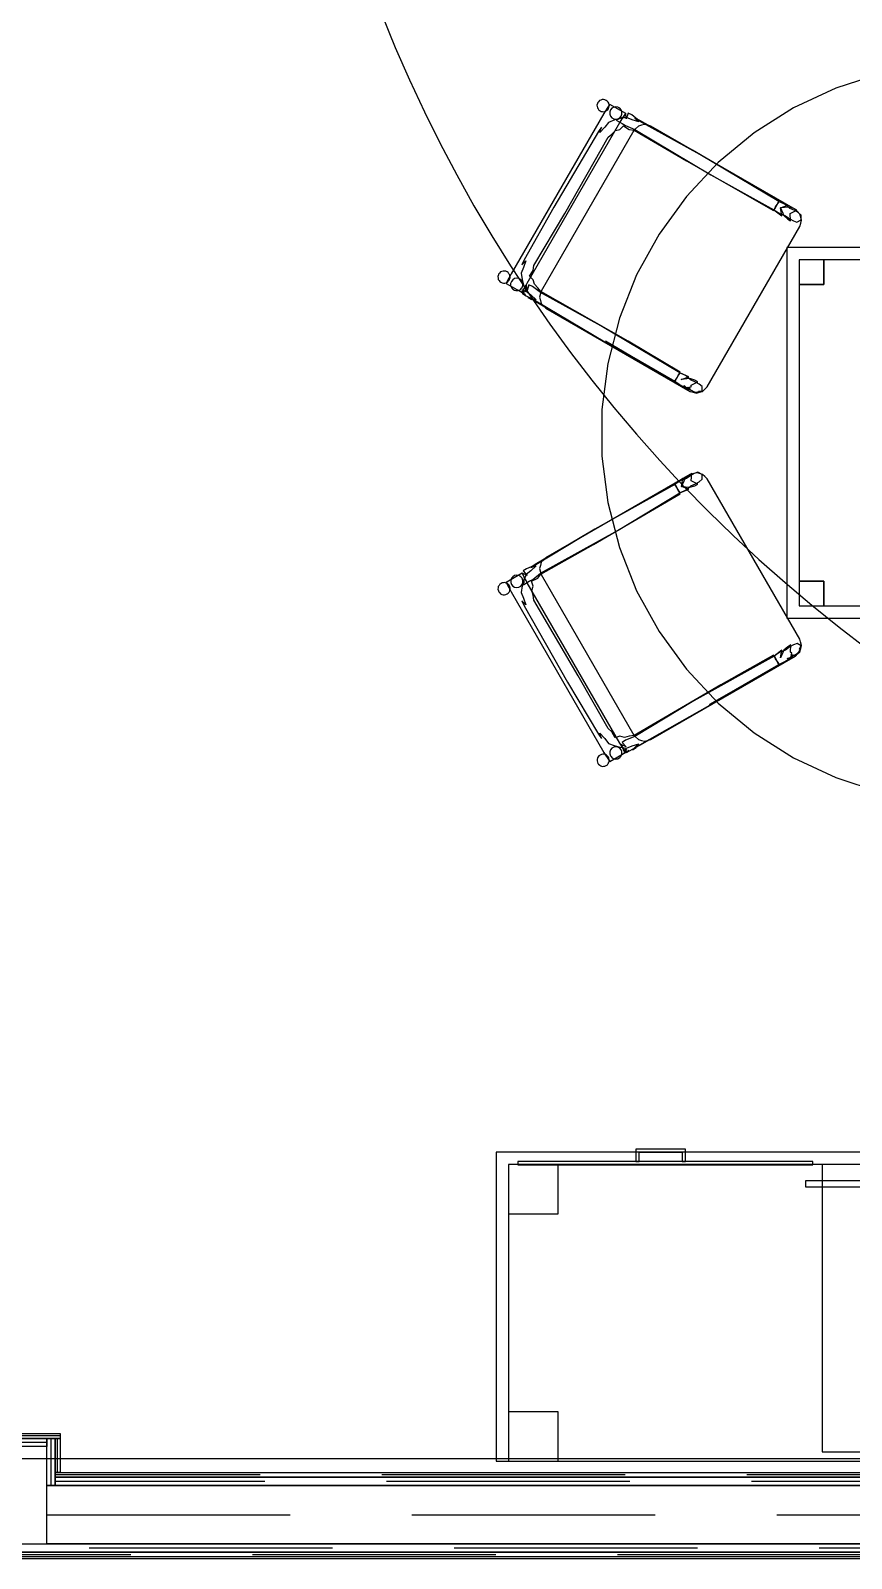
# Model space of a CAD drawing. Header units: millimetres. Extents: x -28.2 to 24.3, y -24.8 to 12.4.
# Drawn here: x -2.22 to -0.533, y -0.034 to 3.108 of the extents above; entities that cross this region are included whole.
import ezdxf

# ---------------------------------------------------------------- set-up
doc = ezdxf.new("R2010")
doc.units = ezdxf.units.MM
doc.linetypes.add('Dashed', pattern=[0.75, 0.5, -0.25])
for name, color, linetype in [('EJE_MUROS', 8, 'Continuous'), ('FURNISHINGELEMENT', 8, 'Continuous'), ('LOSAS', 3, 'Continuous'), ('MUROS', 7, 'Continuous'), ('PUERTAS', 6, 'Continuous')]:
    doc.layers.add(name, color=color, linetype=linetype)

msp = doc.modelspace()

# ---------------------------------------------------------------- linework, layer by layer
at = {"layer": 'EJE_MUROS', "linetype": 'Dashed'}
for p, q in [((-2.1592, 0.2179), (-2.4132, 0.2179)), ((-2.1862, 0.2044), (-2.4032, 0.2044)), ((-2.1777, 0.1159), (-2.1777, 0.2129)), ((-2.1642, 0.1429), (-2.1642, 0.2129)), ((0.5018, 0.1379), (-2.1692, 0.1379)), ((0.5118, 0.1244), (-2.1692, 0.1244)), ((-2.1862, 0.0559), (0.5288, 0.0559)), ((-3.5992, -0.0126), (1.8008, -0.0126)), ((-2.514, -0.0261), (1.8108, -0.0261))]:
    msp.add_line(p, q, dxfattribs=at)
at = {"layer": 'FURNISHINGELEMENT'}
for p, q in [((-0.4743, 3.019, 1.102), (-0.5653, 2.9894, 1.102)), ((-0.5653, 2.9894, 1.102), (-0.652, 2.9486, 1.102)), ((-1.0549, 2.9577, 1.1413), (-1.0559, 2.9544, 1.1413)), ((-1.0559, 2.9544, 1.1413), (-1.0555, 2.9516, 1.1415)), ((-1.0543, 2.9598, 1.1412), (-1.0549, 2.9577, 1.1413)), ((-1.0528, 2.9613, 1.1413), (-1.0543, 2.9598, 1.1412)), ((-1.0504, 2.9639, 1.1413), (-1.0528, 2.9613, 1.1413)), ((-1.0478, 2.9649, 1.1415), (-1.0504, 2.9639, 1.1413)), ((-1.0452, 2.966, 1.1416), (-1.0478, 2.9649, 1.1415)), ((-1.0424, 2.9658, 1.1419), (-1.0452, 2.966, 1.1416)), ((-1.0396, 2.9656, 1.1421), (-1.0424, 2.9658, 1.1419)), ((-1.0371, 2.9642, 1.1423), (-1.0396, 2.9656, 1.1421)), ((-1.0347, 2.9628, 1.1426), (-1.0371, 2.9642, 1.1423)), ((-1.0331, 2.9604, 1.1428), (-1.0347, 2.9628, 1.1426)), ((-1.0315, 2.9581, 1.143), (-1.0331, 2.9604, 1.1428)), ((-1.0297, 2.956, 1.1305), (-1.0323, 2.9522, 1.1351)), ((-1.0311, 2.9553, 1.1432), (-1.0315, 2.9581, 1.143)), ((-1.0307, 2.9525, 1.1433), (-1.0311, 2.9553, 1.1432)), ((-0.9968, 2.937, 1.1338), (-1.0297, 2.956, 1.1305)), ((-1.0416, 2.9375, 1.1431), (-1.2321, 2.6075, 1.1431)), ((-1.0555, 2.9516, 1.1415), (-1.0551, 2.9488, 1.1416)), ((-1.0551, 2.9488, 1.1416), (-1.0535, 2.9465, 1.1419)), ((-1.0535, 2.9465, 1.1419), (-1.0519, 2.9441, 1.1421)), ((-1.0519, 2.9441, 1.1421), (-1.0495, 2.9427, 1.1423)), ((-1.0495, 2.9427, 1.1423), (-1.0471, 2.9413, 1.1426)), ((-1.0471, 2.9413, 1.1426), (-1.0442, 2.9411, 1.1428)), ((-1.0442, 2.9411, 1.1428), (-1.0414, 2.9409, 1.143)), ((-1.0383, 2.9429, 1.1415), (-1.0416, 2.9375, 1.1431)), ((-1.0414, 2.9409, 1.143), (-1.0388, 2.9419, 1.1432)), ((-1.0388, 2.9419, 1.1432), (-1.0362, 2.943, 1.1433)), ((-1.035, 2.9483, 1.1398), (-1.0383, 2.9429, 1.1415)), ((-1.0362, 2.943, 1.1433), (-1.0338, 2.9455, 1.1434)), ((-1.0323, 2.9522, 1.1351), (-1.035, 2.9483, 1.1398)), ((-1.0338, 2.9455, 1.1434), (-1.0323, 2.9471, 1.1434)), ((-1.0192, 2.9241, 0.3626), (-1.0324, 2.919, 0.3613)), ((-1.0323, 2.9471, 1.1434), (-1.0317, 2.9492, 1.1434)), ((-1.0317, 2.9492, 1.1434), (-1.0307, 2.9525, 1.1433)), ((-1.0282, 2.9447, 0.7966), (-1.0297, 2.9405, 0.7967)), ((-1.0297, 2.9405, 0.7967), (-1.0297, 2.9361, 0.7968)), ((-1.0297, 2.9361, 0.7968), (-1.0282, 2.932, 0.7969)), ((-1.0253, 2.9481, 0.7967), (-1.0282, 2.9447, 0.7966)), ((-1.0282, 2.932, 0.7969), (-1.0253, 2.9286, 0.7971)), ((-1.0215, 2.9503, 0.7968), (-1.0253, 2.9481, 0.7967)), ((-1.0253, 2.9286, 0.7971), (-1.0215, 2.9264, 0.7973)), ((-1.0172, 2.951, 0.7969), (-1.0215, 2.9503, 0.7968)), ((-1.0215, 2.9264, 0.7973), (-1.0172, 2.9256, 0.7975)), ((-1.0079, 2.927, 0.3626), (-1.0192, 2.9241, 0.3626)), ((-1.0128, 2.9503, 0.7971), (-1.0172, 2.951, 0.7969)), ((-1.0172, 2.9256, 0.7975), (-1.0128, 2.9264, 0.7976)), ((-1.0019, 2.9295, 0.7785), (-1.0163, 2.9232, 0.7696)), ((-1.0163, 2.9232, 0.7696), (-1.0101, 2.9197, 0.763)), ((-1.009, 2.9481, 0.7973), (-1.0128, 2.9503, 0.7971)), ((-1.0128, 2.9264, 0.7976), (-1.009, 2.9286, 0.7977)), ((-1.0062, 2.9447, 0.7975), (-1.009, 2.9481, 0.7973)), ((-1.009, 2.9286, 0.7977), (-1.0062, 2.932, 0.7978)), ((-1.0088, 2.9185, 1.1465), (-1.0062, 2.9227, 1.1452)), ((-0.9952, 2.9289, 0.3613), (-1.0079, 2.927, 0.3626)), ((-1.0046, 2.9406, 0.7976), (-1.0062, 2.9447, 0.7975)), ((-1.0062, 2.932, 0.7978), (-1.0046, 2.9361, 0.7977)), ((-1.0062, 2.9227, 1.1452), (-1.0022, 2.9294, 1.1431)), ((-1.0046, 2.9361, 0.7977), (-1.0046, 2.9406, 0.7976)), ((-1.0022, 2.9294, 1.1431), (-0.9995, 2.9332, 1.1384)), ((-0.9968, 2.9373, 0.7705), (-1.0019, 2.9295, 0.7785)), ((-0.9995, 2.9332, 1.1384), (-0.9968, 2.937, 1.1338)), ((-0.9958, 2.926, 0.7714), (-0.9968, 2.9373, 0.7705)), ((-0.992, 2.9378, 0.7598), (-0.9958, 2.926, 0.7714)), ((-0.9838, 2.924, 0.3637), (-0.9952, 2.9289, 0.3613)), ((-0.9845, 2.9341, 0.7519), (-0.992, 2.9378, 0.7598)), ((-0.9682, 2.9215, 0.7543), (-0.9845, 2.9341, 0.7519)), ((-0.9697, 2.9198, 0.3626), (-0.9838, 2.924, 0.3637)), ((-0.9679, 2.9228, 0.3582), (-0.9779, 2.9275, 0.3527)), ((-0.9779, 2.9275, 0.3527), (-0.9697, 2.9198, 0.3626)), ((-0.8595, 2.8617, 0.3527), (-0.9679, 2.9228, 0.3582)), ((-0.652, 2.9486, 1.102), (-0.7328, 2.8973, 1.102)), ((-1.1993, 2.5886, 1.1465), (-1.0088, 2.9185, 1.1465)), ((-0.98, 2.9019, 0.7972), (-1.1705, 2.5719, 0.7972)), ((-1.0529, 2.9, 0.3582), (-1.1442, 2.7445, 0.3527)), ((-1.0466, 2.9091, 0.3527), (-1.0529, 2.9, 0.3582)), ((-1.0499, 2.8983, 0.3626), (-1.0466, 2.9091, 0.3527)), ((-1.0398, 2.909, 0.3637), (-1.0499, 2.8983, 0.3626)), ((-1.0324, 2.919, 0.3613), (-1.0398, 2.909, 0.3637)), ((-1.0331, 2.8886, 0.3582), (-1.0251, 2.8949, 0.3527)), ((-1.0251, 2.8949, 0.3527), (-1.0181, 2.9019, 0.3527)), ((-1.0181, 2.9019, 0.3527), (-1.0086, 2.9044, 0.3527)), ((-1.0101, 2.9197, 0.763), (-1.0043, 2.9163, 0.7566)), ((-1.0086, 2.9044, 0.3527), (-1.0014, 2.9121, 0.3629)), ((-1.0043, 2.9163, 0.7566), (-0.9972, 2.9122, 0.7519)), ((-1.0014, 2.9121, 0.3629), (-0.9895, 2.9044, 0.3527)), ((-0.9972, 2.9122, 0.7519), (-0.9781, 2.9043, 0.7543)), ((-0.9895, 2.9044, 0.3527), (-0.9794, 2.903, 0.3582)), ((-0.9764, 2.9055, 0.7972), (-0.98, 2.9019, 0.7972)), ((-0.9794, 2.903, 0.3582), (-0.8722, 2.8397, 0.3527)), ((-0.9781, 2.9043, 0.7543), (-0.8217, 2.8108, 0.7457)), ((-0.9707, 2.9112, 0.7972), (-0.9764, 2.9055, 0.7972)), ((-0.9643, 2.9129, 0.7972), (-0.9707, 2.9112, 0.7972)), ((-0.8442, 2.8532, 0.7464), (-0.9682, 2.9215, 0.7543)), ((-0.958, 2.9146, 0.7972), (-0.9643, 2.9129, 0.7972)), ((-0.9516, 2.9129, 0.7972), (-0.958, 2.9146, 0.7972)), ((-0.9453, 2.9112, 0.7972), (-0.9516, 2.9129, 0.7972)), ((-0.6483, 2.7397, 0.7972), (-0.9453, 2.9112, 0.7972)), ((-0.7328, 2.8973, 1.102), (-0.8066, 2.8363, 1.102)), ((-1.1222, 2.7318, 0.3527), (-1.0331, 2.8886, 0.3582)), ((-0.6816, 2.7575, 0.3582), (-0.8595, 2.8617, 0.3527)), ((-0.8722, 2.8397, 0.3527), (-0.6931, 2.7377, 0.3582)), ((-0.8066, 2.8363, 1.102), (-0.8721, 2.7665, 1.102)), ((-0.6822, 2.7564, 0.7543), (-0.8442, 2.8532, 0.7464)), ((-0.8217, 2.8108, 0.7457), (-0.6922, 2.7392, 0.7543)), ((-0.8721, 2.7665, 1.102), (-0.9284, 2.689, 1.102)), ((-1.1442, 2.7445, 0.3527), (-1.2053, 2.6361, 0.3582)), ((-0.6931, 2.7377, 0.3582), (-0.6913, 2.7407, 0.3626)), ((-0.69, 2.7431, 0.3641), (-0.6922, 2.7392, 0.3606)), ((-0.6922, 2.7392, 0.3606), (-0.676, 2.7268, 0.3583)), ((-0.6922, 2.7392, 0.7543), (-0.6802, 2.7312, 0.751)), ((-0.6913, 2.7407, 0.3626), (-0.6888, 2.7452, 0.3651)), ((-0.6872, 2.7478, 0.3654), (-0.69, 2.7431, 0.3641)), ((-0.6888, 2.7452, 0.3651), (-0.6859, 2.75, 0.3651)), ((-0.6844, 2.7526, 0.3641), (-0.6872, 2.7478, 0.3654)), ((-0.6859, 2.75, 0.3651), (-0.6834, 2.7545, 0.3626)), ((-0.6822, 2.7564, 0.3606), (-0.6844, 2.7526, 0.3641)), ((-0.6834, 2.7545, 0.3626), (-0.6816, 2.7575, 0.3582)), ((-0.6634, 2.7487, 0.3583), (-0.6822, 2.7564, 0.3606)), ((-0.6693, 2.7501, 0.751), (-0.6822, 2.7564, 0.7543)), ((-0.679, 2.7431, 0.3679), (-0.6634, 2.7487, 0.3583)), ((-0.6616, 2.7449, 0.3672), (-0.679, 2.7431, 0.3679)), ((-0.676, 2.7268, 0.3583), (-0.679, 2.7431, 0.3679)), ((-0.679, 2.7431, 0.3679), (-0.6718, 2.7271, 0.3672)), ((-0.6598, 2.742, 0.7495), (-0.6693, 2.7501, 0.751)), ((-0.6515, 2.7416, 0.3695), (-0.6616, 2.7449, 0.3672)), ((-0.6496, 2.7375, 0.7407), (-0.6598, 2.742, 0.7495)), ((-0.6586, 2.7313, 0.3844), (-0.6452, 2.7382, 0.375)), ((-0.6452, 2.7382, 0.375), (-0.6515, 2.7416, 0.3695)), ((-0.6425, 2.7334, 0.7323), (-0.6496, 2.7375, 0.7407)), ((-0.6448, 2.7362, 0.7972), (-0.6483, 2.7397, 0.7972)), ((-0.639, 2.7304, 0.7972), (-0.6448, 2.7362, 0.7972)), ((-0.6362, 2.7284, 0.7223), (-0.6425, 2.7334, 0.7323)), ((-1.1855, 2.6246, 0.3582), (-1.1222, 2.7318, 0.3527)), ((-0.8295, 2.3751, 0.7972), (-0.639, 2.705, 0.7972)), ((-0.6802, 2.7312, 0.751), (-0.6684, 2.727, 0.7495)), ((-0.6718, 2.7271, 0.3672), (-0.6639, 2.7201, 0.3695)), ((-0.6684, 2.727, 0.7495), (-0.6595, 2.7204, 0.7407)), ((-0.6639, 2.7201, 0.3695), (-0.6579, 2.7163, 0.375)), ((-0.6595, 2.7204, 0.7407), (-0.6524, 2.7163, 0.7323)), ((-0.6579, 2.7163, 0.375), (-0.6586, 2.7313, 0.3844)), ((-0.6524, 2.7163, 0.7323), (-0.6449, 2.7134, 0.7223)), ((-0.6449, 2.7134, 0.7223), (-0.6364, 2.7185, 0.7199)), ((-0.6373, 2.7241, 0.7972), (-0.639, 2.7304, 0.7972)), ((-0.639, 2.705, 0.7972), (-0.6373, 2.7114, 0.7972)), ((-0.6356, 2.7177, 0.7972), (-0.6373, 2.7241, 0.7972)), ((-0.6373, 2.7114, 0.7972), (-0.6356, 2.7177, 0.7972)), ((-0.6364, 2.7185, 0.7199), (-0.6362, 2.7284, 0.7223)), ((-0.9284, 2.689, 1.102), (-0.9746, 2.6051, 1.102)), ((0.0966, 2.6617, 1.0639), (-0.6659, 2.6617, 1.0639)), ((-0.6659, 2.6617, 1.0639), (-0.6659, 1.8992, 1.0639)), ((-1.2564, 2.6087, 1.1413), (-1.2579, 2.6071, 1.1412)), ((-1.254, 2.6113, 1.1413), (-1.2564, 2.6087, 1.1413)), ((-1.2514, 2.6123, 1.1415), (-1.254, 2.6113, 1.1413)), ((-1.2488, 2.6133, 1.1416), (-1.2514, 2.6123, 1.1415)), ((-1.246, 2.6131, 1.1419), (-1.2488, 2.6133, 1.1416)), ((-1.2432, 2.6129, 1.1421), (-1.246, 2.6131, 1.1419)), ((-1.2407, 2.6115, 1.1423), (-1.2432, 2.6129, 1.1421)), ((-1.2383, 2.6101, 1.1426), (-1.2407, 2.6115, 1.1423)), ((-1.2367, 2.6078, 1.1428), (-1.2383, 2.6101, 1.1426)), ((-1.2351, 2.6054, 1.143), (-1.2367, 2.6078, 1.1428)), ((-1.2066, 2.6202, 0.3637), (-1.2114, 2.6088, 0.3613)), ((-1.2114, 2.6088, 0.3613), (-1.2096, 2.5961, 0.3626)), ((-1.2053, 2.6361, 0.3582), (-1.21, 2.6261, 0.3527)), ((-1.21, 2.6261, 0.3527), (-1.2023, 2.6343, 0.3626)), ((-1.2023, 2.6343, 0.3626), (-1.2066, 2.6202, 0.3637)), ((-1.1947, 2.6026, 0.3629), (-1.187, 2.6145, 0.3527)), ((-1.187, 2.6145, 0.3527), (-1.1855, 2.6246, 0.3582)), ((-0.5897, 2.6363, 0.9877), (-0.6405, 2.6363, 0.9877)), ((-0.6405, 2.6363, 0.9877), (-0.6405, 2.5855, 0.9877)), ((0.0204, 2.6363, 0.6194), (-0.5897, 2.6363, 0.6194)), ((-0.5897, 2.6363, 0.6194), (-0.5897, 2.5855, 0.6194)), ((0.0204, 2.6363, 0.5686), (-0.5897, 2.6363, 0.5686)), ((-0.5897, 2.6363, 0.5686), (-0.5897, 2.5855, 0.5686)), ((-0.5897, 2.5855, 0.9877), (-0.5897, 2.6363, 0.9877)), ((-1.2585, 2.6051, 1.1413), (-1.2595, 2.6017, 1.1413)), ((-1.2595, 2.6017, 1.1413), (-1.2591, 2.5989, 1.1415)), ((-1.2591, 2.5989, 1.1415), (-1.2587, 2.5961, 1.1416)), ((-1.2587, 2.5961, 1.1416), (-1.2571, 2.5938, 1.1419)), ((-1.2579, 2.6071, 1.1412), (-1.2585, 2.6051, 1.1413)), ((-1.2571, 2.5938, 1.1419), (-1.2555, 2.5915, 1.1421)), ((-1.2555, 2.5915, 1.1421), (-1.2531, 2.5901, 1.1423)), ((-1.2531, 2.5901, 1.1423), (-1.2507, 2.5887, 1.1426)), ((-1.2507, 2.5887, 1.1426), (-1.2479, 2.5884, 1.1428)), ((-1.2479, 2.5884, 1.1428), (-1.245, 2.5882, 1.143)), ((-1.245, 2.5882, 1.143), (-1.2424, 2.5893, 1.1432)), ((-1.2424, 2.5893, 1.1432), (-1.2398, 2.5903, 1.1433)), ((-1.2402, 2.5922, 1.1351), (-1.2422, 2.5879, 1.1305)), ((-1.2422, 2.5879, 1.1305), (-1.2093, 2.5689, 1.1338)), ((-1.2382, 2.5964, 1.1398), (-1.2402, 2.5922, 1.1351)), ((-1.2398, 2.5903, 1.1433), (-1.2374, 2.5929, 1.1434)), ((-1.2352, 2.602, 1.1415), (-1.2382, 2.5964, 1.1398)), ((-1.2374, 2.5929, 1.1434), (-1.236, 2.5945, 1.1434)), ((-1.236, 2.5945, 1.1434), (-1.2353, 2.5965, 1.1434)), ((-1.2353, 2.5965, 1.1434), (-1.2343, 2.5999, 1.1433)), ((-1.2321, 2.6075, 1.1431), (-1.2352, 2.602, 1.1415)), ((-1.2347, 2.6026, 1.1432), (-1.2351, 2.6054, 1.143)), ((-1.2343, 2.5999, 1.1433), (-1.2347, 2.6026, 1.1432)), ((-1.2323, 2.5906, 0.7967), (-1.2333, 2.5879, 0.7967)), ((-1.2333, 2.5879, 0.7967), (-1.2333, 2.5857, 0.7967)), ((-1.2333, 2.5857, 0.7967), (-1.2333, 2.5835, 0.7968)), ((-1.2333, 2.5835, 0.7968), (-1.2318, 2.5793, 0.7969)), ((-1.2318, 2.592, 0.7966), (-1.2323, 2.5906, 0.7967)), ((-1.2289, 2.5954, 0.7967), (-1.2318, 2.592, 0.7966)), ((-1.2318, 2.5793, 0.7969), (-1.2303, 2.5776, 0.797)), ((-1.2303, 2.5776, 0.797), (-1.2289, 2.576, 0.7971)), ((-1.2251, 2.5976, 0.7968), (-1.2289, 2.5954, 0.7967)), ((-1.2208, 2.5984, 0.7969), (-1.2251, 2.5976, 0.7968)), ((-1.2164, 2.5976, 0.7971), (-1.2208, 2.5984, 0.7969)), ((-1.2126, 2.5954, 0.7973), (-1.2164, 2.5976, 0.7971)), ((-1.2098, 2.592, 0.7975), (-1.2126, 2.5954, 0.7973)), ((-1.2126, 2.576, 0.7977), (-1.2108, 2.5781, 0.7977)), ((-1.2108, 2.5781, 0.7977), (-1.2098, 2.5793, 0.7978)), ((-1.2083, 2.5879, 0.7976), (-1.2098, 2.592, 0.7975)), ((-1.2098, 2.5793, 0.7978), (-1.2083, 2.5835, 0.7977)), ((-1.2096, 2.5961, 0.3626), (-1.2066, 2.5847, 0.3626)), ((-1.2055, 2.5769, 0.7785), (-1.2092, 2.575, 0.782)), ((-1.2083, 2.5835, 0.7977), (-1.2083, 2.5879, 0.7976)), ((-1.2073, 2.5732, 1.1384), (-1.2054, 2.5774, 1.1431)), ((-1.2066, 2.5847, 0.3626), (-1.2015, 2.5716, 0.3613)), ((-1.2004, 2.5846, 0.7705), (-1.2055, 2.5769, 0.7785)), ((-1.2054, 2.5774, 1.1431), (-1.2016, 2.5843, 1.1452)), ((-1.2016, 2.5843, 1.1452), (-1.1993, 2.5886, 1.1465)), ((-1.1995, 2.5734, 0.7714), (-1.2004, 2.5846, 0.7705)), ((-1.1956, 2.5852, 0.7598), (-1.1995, 2.5734, 0.7714)), ((-1.1881, 2.5815, 0.7519), (-1.1956, 2.5852, 0.7598)), ((-1.187, 2.5954, 0.3527), (-1.1947, 2.6026, 0.3629)), ((-1.1718, 2.5689, 0.7543), (-1.1881, 2.5815, 0.7519)), ((-1.1844, 2.5859, 0.3527), (-1.187, 2.5954, 0.3527)), ((-1.1775, 2.5789, 0.3527), (-1.1844, 2.5859, 0.3527)), ((-1.1711, 2.5709, 0.3582), (-1.1775, 2.5789, 0.3527)), ((-0.9746, 2.6051, 1.102), (-1.0098, 2.5161, 1.102)), ((-0.5897, 2.5855, 0.6194), (-0.6405, 2.5855, 0.6194)), ((-0.6405, 2.5855, 0.6194), (-0.6405, 1.9754, 0.6194)), ((-0.5897, 2.5855, 0.5686), (-0.6405, 2.5855, 0.5686)), ((-0.6405, 2.5855, 0.5686), (-0.6405, 1.9754, 0.5686)), ((-0.6405, 2.5855, 0.9877), (-0.5897, 2.5855, 0.9877)), ((-1.2289, 2.576, 0.7971), (-1.2251, 2.5738, 0.7973)), ((-1.2251, 2.5738, 0.7973), (-1.2229, 2.5734, 0.7974)), ((-1.2229, 2.5734, 0.7974), (-1.2208, 2.573, 0.7975)), ((-1.2208, 2.573, 0.7975), (-1.2186, 2.5734, 0.7976)), ((-1.2186, 2.5734, 0.7976), (-1.2164, 2.5738, 0.7976)), ((-1.2164, 2.5738, 0.7976), (-1.2145, 2.5749, 0.7977)), ((-1.2145, 2.5749, 0.7977), (-1.2126, 2.576, 0.7977)), ((-1.2023, 2.571, 0.7701), (-1.211, 2.5721, 0.7785)), ((-1.211, 2.5721, 0.7785), (-1.2057, 2.5688, 0.7696)), ((-1.2057, 2.5688, 0.7696), (-1.2109, 2.5697, 0.7734)), ((-1.2109, 2.5697, 0.7734), (-1.2028, 2.5651, 0.7639)), ((-1.2093, 2.5689, 1.1338), (-1.2073, 2.5732, 1.1384)), ((-1.2092, 2.575, 0.782), (-1.2023, 2.571, 0.7701)), ((-1.2028, 2.5651, 0.7639), (-1.209, 2.5669, 0.767)), ((-1.209, 2.5669, 0.767), (-1.2016, 2.5625, 0.7598)), ((-1.2016, 2.5625, 0.7598), (-1.192, 2.5573, 0.7555)), ((-1.2015, 2.5716, 0.3613), (-1.1916, 2.5642, 0.3637)), ((-1.192, 2.5573, 0.7555), (-1.198, 2.5591, 0.755)), ((-1.198, 2.5591, 0.755), (-1.1902, 2.5549, 0.753)), ((-1.1902, 2.5549, 0.753), (-1.192, 2.5573, 0.7555)), ((-1.192, 2.5573, 0.7555), (-1.1817, 2.5517, 0.7543)), ((-1.1916, 2.5642, 0.3637), (-1.1808, 2.5541, 0.3626)), ((-1.1808, 2.5541, 0.3626), (-1.1916, 2.5573, 0.3527)), ((-1.1916, 2.5573, 0.3527), (-1.1826, 2.551, 0.3582)), ((-1.1826, 2.551, 0.3582), (-1.0047, 2.4469, 0.3527)), ((-1.1817, 2.5517, 0.7543), (-1.0395, 2.4678, 0.7519)), ((-1.1718, 2.5671, 0.7972), (-1.1739, 2.5592, 0.7972)), ((-1.1739, 2.5592, 0.7972), (-1.1722, 2.5529, 0.7972)), ((-1.1722, 2.5529, 0.7972), (-1.1705, 2.5465, 0.7972)), ((-1.1705, 2.5719, 0.7972), (-1.1718, 2.5671, 0.7972)), ((-1.0479, 2.5005, 0.7464), (-1.1718, 2.5689, 0.7543)), ((-0.992, 2.4689, 0.3527), (-1.1711, 2.5709, 0.3582)), ((-1.1705, 2.5465, 0.7972), (-1.1648, 2.5408, 0.7972)), ((-1.1648, 2.5408, 0.7972), (-1.1612, 2.5372, 0.7972)), ((-1.1612, 2.5372, 0.7972), (-0.8642, 2.3658, 0.7972)), ((-1.0098, 2.5161, 1.102), (-1.0336, 2.4233, 1.102)), ((-0.8858, 2.4038, 0.7543), (-1.0479, 2.5005, 0.7464)), ((-1.0395, 2.4678, 0.7519), (-0.8964, 2.3855, 0.7518)), ((-0.8964, 2.3855, 0.7518), (-1.0381, 2.4687, 0.7543)), ((-1.0381, 2.4687, 0.7543), (-0.8958, 2.3866, 0.7543)), ((-0.8848, 2.4056, 0.3582), (-0.992, 2.4689, 0.3527)), ((-1.0336, 2.4233, 1.102), (-1.0456, 2.3283, 1.102)), ((-1.0047, 2.4469, 0.3527), (-0.8963, 2.3857, 0.3582)), ((-0.8963, 2.3857, 0.3582), (-0.8945, 2.3888, 0.3626)), ((-0.8947, 2.3885, 0.3624), (-0.8958, 2.3866, 0.3606)), ((-0.8936, 2.3904, 0.3641), (-0.8947, 2.3885, 0.3624)), ((-0.8945, 2.3888, 0.3626), (-0.892, 2.3932, 0.3651)), ((-0.8922, 2.3928, 0.3648), (-0.8936, 2.3904, 0.3641)), ((-0.8908, 2.3952, 0.3654), (-0.8922, 2.3928, 0.3648)), ((-0.892, 2.3932, 0.3651), (-0.8891, 2.3981, 0.3651)), ((-0.8881, 2.4, 0.3641), (-0.8908, 2.3952, 0.3654)), ((-0.8891, 2.3981, 0.3651), (-0.8866, 2.4025, 0.3626)), ((-0.8858, 2.4038, 0.3606), (-0.8881, 2.4, 0.3641)), ((-0.8866, 2.4025, 0.3626), (-0.8848, 2.4056, 0.3582)), ((-0.867, 2.396, 0.3583), (-0.8858, 2.4038, 0.3606)), ((-0.8729, 2.3975, 0.751), (-0.8858, 2.4038, 0.7543)), ((-0.8826, 2.3904, 0.3679), (-0.867, 2.396, 0.3583)), ((-0.8652, 2.3922, 0.3672), (-0.8826, 2.3904, 0.3679)), ((-0.8634, 2.3893, 0.7495), (-0.8729, 2.3975, 0.751)), ((-0.8551, 2.3889, 0.3695), (-0.8652, 2.3922, 0.3672)), ((-0.8532, 2.3849, 0.7407), (-0.8634, 2.3893, 0.7495)), ((-0.8488, 2.3856, 0.375), (-0.8551, 2.3889, 0.3695)), ((-0.8958, 2.3866, 0.3606), (-0.8864, 2.38, 0.3606)), ((-0.8958, 2.3866, 0.7543), (-0.8871, 2.3808, 0.7525)), ((-0.8871, 2.3808, 0.7525), (-0.8787, 2.3753, 0.7487)), ((-0.8864, 2.38, 0.3606), (-0.8751, 2.3739, 0.367)), ((-0.8787, 2.3753, 0.7487), (-0.8694, 2.3702, 0.7438)), ((-0.8751, 2.3739, 0.367), (-0.8765, 2.378, 0.3686)), ((-0.8765, 2.378, 0.3686), (-0.8687, 2.3704, 0.3734)), ((-0.8687, 2.3704, 0.3734), (-0.8697, 2.3742, 0.3747)), ((-0.8697, 2.3742, 0.3747), (-0.8641, 2.371, 0.3832)), ((-0.8694, 2.3702, 0.7438), (-0.8659, 2.3701, 0.7444)), ((-0.8668, 2.3746, 0.3792), (-0.8622, 2.3753, 0.3869)), ((-0.8641, 2.371, 0.3832), (-0.8668, 2.3746, 0.3792)), ((-0.8659, 2.3701, 0.7444), (-0.8575, 2.3656, 0.7365)), ((-0.8642, 2.3658, 0.7972), (-0.8579, 2.3641, 0.7972)), ((-0.8622, 2.3787, 0.3844), (-0.8488, 2.3856, 0.375)), ((-0.8622, 2.3753, 0.3869), (-0.8622, 2.3787, 0.3844)), ((-0.8579, 2.3641, 0.7972), (-0.8515, 2.3624, 0.7972)), ((-0.8575, 2.3656, 0.7365), (-0.8518, 2.3639, 0.7312)), ((-0.8461, 2.3808, 0.7323), (-0.8532, 2.3849, 0.7407)), ((-0.8518, 2.3639, 0.7312), (-0.8482, 2.364, 0.7289)), ((-0.8515, 2.3624, 0.7972), (-0.8452, 2.3641, 0.7972)), ((-0.8482, 2.364, 0.7289), (-0.8471, 2.366, 0.7306)), ((-0.8471, 2.366, 0.7306), (-0.84, 2.3659, 0.7199)), ((-0.8398, 2.3757, 0.7223), (-0.8461, 2.3808, 0.7323)), ((-0.8452, 2.3641, 0.7972), (-0.8388, 2.3658, 0.7972)), ((-0.84, 2.3659, 0.7199), (-0.8398, 2.3757, 0.7223)), ((-0.8388, 2.3658, 0.7972), (-0.8331, 2.3715, 0.7972)), ((-0.8331, 2.3715, 0.7972), (-0.8295, 2.3751, 0.7972)), ((-1.0456, 2.3283, 1.102), (-1.0456, 2.2326, 1.102)), ((-1.0456, 2.2326, 1.102), (-1.0336, 2.1376, 1.102)), ((-0.8483, 2.1999, 0.7223), (-0.8559, 2.197, 0.7323)), ((-0.8399, 2.1948, 0.7199), (-0.8483, 2.1999, 0.7223)), ((-0.8642, 2.1951, 0.7972), (-1.1612, 2.0237, 0.7972)), ((-0.8963, 2.1752, 0.3582), (-1.0754, 2.0732, 0.3527)), ((-0.8956, 2.1741, 0.7543), (-1.0604, 2.0822, 0.7464)), ((-0.8945, 2.1721, 0.3626), (-0.8963, 2.1752, 0.3582)), ((-0.8795, 2.1865, 0.3583), (-0.8956, 2.1741, 0.3606)), ((-0.8837, 2.1822, 0.751), (-0.8956, 2.1741, 0.7543)), ((-0.8956, 2.1741, 0.3606), (-0.8934, 2.1703, 0.3641)), ((-0.892, 2.1677, 0.3651), (-0.8945, 2.1721, 0.3626)), ((-0.8934, 2.1703, 0.3641), (-0.8907, 2.1655, 0.3654)), ((-0.8719, 2.1863, 0.7495), (-0.8837, 2.1822, 0.751)), ((-0.8824, 2.1703, 0.3679), (-0.8795, 2.1865, 0.3583)), ((-0.8753, 2.1862, 0.3672), (-0.8824, 2.1703, 0.3679)), ((-0.8669, 2.1647, 0.3583), (-0.8824, 2.1703, 0.3679)), ((-0.8824, 2.1703, 0.3679), (-0.8651, 2.1685, 0.3672)), ((-0.8674, 2.1933, 0.3695), (-0.8753, 2.1862, 0.3672)), ((-0.8728, 2.1632, 0.751), (-0.8633, 2.1714, 0.7495)), ((-0.863, 2.1929, 0.7407), (-0.8719, 2.1863, 0.7495)), ((-0.8613, 2.1971, 0.375), (-0.8674, 2.1933, 0.3695)), ((-0.8651, 2.1685, 0.3672), (-0.855, 2.1718, 0.3695)), ((-0.8593, 2.1964, 0.7972), (-0.8642, 2.1951, 0.7972)), ((-0.8633, 2.1714, 0.7495), (-0.8531, 2.1758, 0.7407)), ((-0.8559, 2.197, 0.7323), (-0.863, 2.1929, 0.7407)), ((-0.8621, 2.182, 0.3844), (-0.8613, 2.1971, 0.375)), ((-0.8487, 2.1751, 0.375), (-0.8621, 2.182, 0.3844)), ((-0.8515, 2.1985, 0.7972), (-0.8593, 2.1964, 0.7972)), ((-0.855, 2.1718, 0.3695), (-0.8487, 2.1751, 0.375)), ((-0.8531, 2.1758, 0.7407), (-0.846, 2.1799, 0.7323)), ((-0.8452, 2.1968, 0.7972), (-0.8515, 2.1985, 0.7972)), ((-0.846, 2.1799, 0.7323), (-0.8397, 2.185, 0.7223)), ((-0.8388, 2.1951, 0.7972), (-0.8452, 2.1968, 0.7972)), ((-0.8397, 2.185, 0.7223), (-0.8399, 2.1948, 0.7199)), ((-0.8342, 2.1905, 0.7972), (-0.8388, 2.1951, 0.7972)), ((-0.8295, 2.1858, 0.7972), (-0.8342, 2.1905, 0.7972)), ((-0.639, 1.8559, 0.7972), (-0.8295, 2.1858, 0.7972)), ((-1.0627, 2.0512, 0.3527), (-0.8848, 2.1554, 0.3582)), ((-1.0336, 2.1376, 1.102), (-1.0098, 2.0448, 1.102)), ((-1.0125, 2.0806, 0.7457), (-0.8857, 2.1569, 0.7543)), ((-0.8891, 2.1628, 0.3651), (-0.892, 2.1677, 0.3651)), ((-0.8907, 2.1655, 0.3654), (-0.8879, 2.1607, 0.3641)), ((-0.8866, 2.1584, 0.3626), (-0.8891, 2.1628, 0.3651)), ((-0.8879, 2.1607, 0.3641), (-0.8857, 2.1569, 0.3606)), ((-0.8848, 2.1554, 0.3582), (-0.8866, 2.1584, 0.3626)), ((-0.8857, 2.1569, 0.3606), (-0.8669, 2.1647, 0.3583)), ((-0.8857, 2.1569, 0.7543), (-0.8728, 2.1632, 0.751)), ((-1.0604, 2.0822, 0.7464), (-1.1816, 2.009, 0.7543)), ((-1.1717, 1.9918, 0.7543), (-1.0125, 2.0806, 0.7457)), ((-1.0754, 2.0732, 0.3527), (-1.1826, 2.0099, 0.3582)), ((-1.1711, 1.9901, 0.3582), (-1.0627, 2.0512, 0.3527)), ((-1.0098, 2.0448, 1.102), (-0.9746, 1.9558, 1.102)), ((-1.1705, 2.0144, 0.7972), (-1.1722, 2.008, 0.7972)), ((-1.1658, 2.019, 0.7972), (-1.1705, 2.0144, 0.7972)), ((-1.1612, 2.0237, 0.7972), (-1.1658, 2.019, 0.7972)), ((-1.2093, 1.992, 1.1338), (-1.2422, 1.973, 1.1305)), ((-1.2316, 1.9814, 0.7969), (-1.2331, 1.9772, 0.7968)), ((-1.2288, 1.9847, 0.7971), (-1.2316, 1.9814, 0.7969)), ((-1.225, 1.9869, 0.7973), (-1.2288, 1.9847, 0.7971)), ((-1.2206, 1.9877, 0.7975), (-1.225, 1.9869, 0.7973)), ((-1.2163, 1.987, 0.7976), (-1.2206, 1.9877, 0.7975)), ((-1.2125, 1.9847, 0.7977), (-1.2163, 1.987, 0.7976)), ((-1.2096, 1.9814, 0.7978), (-1.2125, 1.9847, 0.7977)), ((-1.2081, 1.9772, 0.7977), (-1.2096, 1.9814, 0.7978)), ((-1.1993, 1.9873, 0.7714), (-1.2095, 1.9921, 0.7705)), ((-1.2095, 1.9921, 0.7705), (-1.2054, 1.9838, 0.7785)), ((-1.2073, 1.9877, 1.1384), (-1.2093, 1.992, 1.1338)), ((-1.2007, 2.0011, 0.7519), (-1.2076, 1.9966, 0.7598)), ((-1.2076, 1.9966, 0.7598), (-1.1993, 1.9873, 0.7714)), ((-1.2054, 1.9835, 1.1431), (-1.2073, 1.9877, 1.1384)), ((-1.2054, 1.9838, 0.7785), (-1.2071, 1.9682, 0.7696)), ((-1.2015, 1.9893, 0.3613), (-1.2062, 1.9774, 0.3626)), ((-1.2016, 1.9767, 1.1452), (-1.2054, 1.9835, 1.1431)), ((-1.1916, 1.9968, 0.3637), (-1.2015, 1.9893, 0.3613)), ((-1.1816, 2.009, 0.7543), (-1.2007, 2.0011, 0.7519)), ((-1.1826, 2.0099, 0.3582), (-1.1916, 2.0036, 0.3527)), ((-1.1916, 2.0036, 0.3527), (-1.1808, 2.0068, 0.3626)), ((-1.1808, 2.0068, 0.3626), (-1.1916, 1.9968, 0.3637)), ((-1.1901, 1.9756, 0.3629), (-1.1775, 1.982, 0.3527)), ((-1.188, 1.9792, 0.7519), (-1.1717, 1.9918, 0.7543)), ((-1.1775, 1.982, 0.3527), (-1.1711, 1.9901, 0.3582)), ((-1.1722, 2.008, 0.7972), (-1.1739, 2.0017, 0.7972)), ((-1.1739, 2.0017, 0.7972), (-1.1718, 1.9939, 0.7972)), ((-1.1718, 1.9939, 0.7972), (-1.1705, 1.989, 0.7972)), ((-1.1705, 1.989, 0.7972), (-0.98, 1.659, 0.7972)), ((-1.259, 1.9618, 1.1415), (-1.2594, 1.959, 1.1413)), ((-1.2594, 1.959, 1.1413), (-1.2584, 1.9556, 1.1413)), ((-1.2586, 1.9646, 1.1416), (-1.259, 1.9618, 1.1415)), ((-1.257, 1.9669, 1.1419), (-1.2586, 1.9646, 1.1416)), ((-1.2584, 1.9556, 1.1413), (-1.2577, 1.9536, 1.1412)), ((-1.2577, 1.9536, 1.1412), (-1.2563, 1.952, 1.1413)), ((-1.2554, 1.9692, 1.1421), (-1.257, 1.9669, 1.1419)), ((-1.2563, 1.952, 1.1413), (-1.2539, 1.9494, 1.1413)), ((-1.253, 1.9706, 1.1423), (-1.2554, 1.9692, 1.1421)), ((-1.2539, 1.9494, 1.1413), (-1.2513, 1.9484, 1.1415)), ((-1.2505, 1.972, 1.1426), (-1.253, 1.9706, 1.1423)), ((-1.2513, 1.9484, 1.1415), (-1.2487, 1.9474, 1.1416)), ((-1.2477, 1.9723, 1.1428), (-1.2505, 1.972, 1.1426)), ((-1.2449, 1.9725, 1.143), (-1.2477, 1.9723, 1.1428)), ((-1.2423, 1.9714, 1.1432), (-1.2449, 1.9725, 1.143)), ((-1.243, 1.9478, 1.1421), (-1.2406, 1.9492, 1.1423)), ((-1.2397, 1.9704, 1.1433), (-1.2423, 1.9714, 1.1432)), ((-1.2422, 1.973, 1.1305), (-1.2402, 1.9688, 1.1351)), ((-1.2406, 1.9492, 1.1423), (-1.2382, 1.9506, 1.1426)), ((-1.2402, 1.9688, 1.1351), (-1.2382, 1.9645, 1.1398)), ((-1.2373, 1.9678, 1.1434), (-1.2397, 1.9704, 1.1433)), ((-1.2382, 1.9645, 1.1398), (-1.2352, 1.959, 1.1415)), ((-1.2382, 1.9506, 1.1426), (-1.2366, 1.9529, 1.1428)), ((-1.2358, 1.9662, 1.1434), (-1.2373, 1.9678, 1.1434)), ((-1.2366, 1.9529, 1.1428), (-1.235, 1.9553, 1.143)), ((-1.2352, 1.9642, 1.1434), (-1.2358, 1.9662, 1.1434)), ((-1.2342, 1.9608, 1.1433), (-1.2352, 1.9642, 1.1434)), ((-1.2352, 1.959, 1.1415), (-1.2321, 1.9534, 1.1431)), ((-1.235, 1.9553, 1.143), (-1.2346, 1.9581, 1.1432)), ((-1.2346, 1.9581, 1.1432), (-1.2342, 1.9608, 1.1433)), ((-1.2331, 1.9772, 0.7968), (-1.2331, 1.9728, 0.7967)), ((-1.2331, 1.9728, 0.7967), (-1.2316, 1.9687, 0.7966)), ((-1.2321, 1.9534, 1.1431), (-1.0416, 1.6234, 1.1431)), ((-1.2316, 1.9687, 0.7966), (-1.2288, 1.9653, 0.7967)), ((-1.2288, 1.9653, 0.7967), (-1.225, 1.9631, 0.7968)), ((-1.225, 1.9631, 0.7968), (-1.2206, 1.9623, 0.7969)), ((-1.2206, 1.9623, 0.7969), (-1.2163, 1.9631, 0.7971)), ((-1.2163, 1.9631, 0.7971), (-1.2125, 1.9653, 0.7973)), ((-1.2125, 1.9653, 0.7973), (-1.2096, 1.9687, 0.7975)), ((-1.2093, 1.9661, 0.3626), (-1.2114, 1.9522, 0.3613)), ((-1.2114, 1.9522, 0.3613), (-1.2066, 1.9407, 0.3637)), ((-1.2096, 1.9687, 0.7975), (-1.2081, 1.9728, 0.7976)), ((-1.2062, 1.9774, 0.3626), (-1.2093, 1.9661, 0.3626)), ((-1.2081, 1.9728, 0.7976), (-1.2081, 1.9772, 0.7977)), ((-1.2071, 1.9682, 0.7696), (-1.201, 1.9718, 0.763)), ((-1.1993, 1.9724, 1.1465), (-1.2016, 1.9767, 1.1452)), ((-1.201, 1.9718, 0.763), (-1.1951, 1.9752, 0.7566)), ((-1.0088, 1.6424, 1.1465), (-1.1993, 1.9724, 1.1465)), ((-1.1951, 1.9752, 0.7566), (-1.188, 1.9792, 0.7519)), ((-1.187, 1.9655, 0.3527), (-1.1901, 1.9756, 0.3629)), ((-1.1895, 1.956, 0.3527), (-1.187, 1.9655, 0.3527)), ((-1.187, 1.9465, 0.3527), (-1.1895, 1.956, 0.3527)), ((-0.9746, 1.9558, 1.102), (-0.9284, 1.8719, 1.102)), ((-0.6405, 1.9754, 0.6194), (-0.5897, 1.9754, 0.6194)), ((-0.6405, 1.9754, 0.5686), (-0.5897, 1.9754, 0.5686)), ((-0.5897, 1.9754, 0.9877), (-0.6405, 1.9754, 0.9877)), ((-0.6405, 1.9754, 0.9877), (-0.6405, 1.9246, 0.9877)), ((-0.5897, 1.9754, 0.6194), (-0.5897, 1.9246, 0.6194)), ((-0.5897, 1.9754, 0.5686), (-0.5897, 1.9246, 0.5686)), ((-0.5897, 1.9246, 0.9877), (-0.5897, 1.9754, 0.9877)), ((-1.2487, 1.9474, 1.1416), (-1.2458, 1.9476, 1.1419)), ((-1.2458, 1.9476, 1.1419), (-1.243, 1.9478, 1.1421)), ((-1.2023, 1.9266, 0.3626), (-1.21, 1.9349, 0.3527)), ((-1.21, 1.9349, 0.3527), (-1.2053, 1.9249, 0.3582)), ((-1.2066, 1.9407, 0.3637), (-1.2023, 1.9266, 0.3626)), ((-1.2053, 1.9249, 0.3582), (-1.1163, 1.768, 0.3527)), ((-1.1855, 1.9363, 0.3582), (-1.187, 1.9465, 0.3527)), ((-1.0943, 1.7807, 0.3527), (-1.1855, 1.9363, 0.3582)), ((-0.6405, 1.9246, 0.9877), (-0.5897, 1.9246, 0.9877)), ((-0.5897, 1.9246, 0.6194), (0.0204, 1.9246, 0.6194)), ((-0.5897, 1.9246, 0.5686), (0.0204, 1.9246, 0.5686)), ((-0.6659, 1.8992, 1.0639), (0.0966, 1.8992, 1.0639)), ((-0.9284, 1.8719, 1.102), (-0.8721, 1.7944, 1.102)), ((-0.6377, 1.851, 0.7972), (-0.639, 1.8559, 0.7972)), ((-0.6931, 1.8232, 0.3582), (-0.8015, 1.7621, 0.3527)), ((-0.6913, 1.8202, 0.3626), (-0.6931, 1.8232, 0.3582)), ((-0.6759, 1.8339, 0.3583), (-0.692, 1.8215, 0.3606)), ((-0.6801, 1.8295, 0.751), (-0.692, 1.8215, 0.7543)), ((-0.6683, 1.8337, 0.7495), (-0.6801, 1.8295, 0.751)), ((-0.6788, 1.8176, 0.3679), (-0.6759, 1.8339, 0.3583)), ((-0.6717, 1.8336, 0.3672), (-0.6788, 1.8176, 0.3679)), ((-0.6638, 1.8406, 0.3695), (-0.6717, 1.8336, 0.3672)), ((-0.6594, 1.8403, 0.7407), (-0.6683, 1.8337, 0.7495)), ((-0.6577, 1.8444, 0.375), (-0.6638, 1.8406, 0.3695)), ((-0.6523, 1.8444, 0.7323), (-0.6594, 1.8403, 0.7407)), ((-0.6585, 1.8294, 0.3844), (-0.6577, 1.8444, 0.375)), ((-0.6556, 1.8277, 0.3869), (-0.6585, 1.8294, 0.3844)), ((-0.6584, 1.8206, 0.3747), (-0.6528, 1.8238, 0.3832)), ((-0.6572, 1.8234, 0.3792), (-0.6556, 1.8277, 0.3869)), ((-0.6528, 1.8238, 0.3832), (-0.6572, 1.8234, 0.3792)), ((-0.6529, 1.8219, 0.7444), (-0.6448, 1.8269, 0.7365)), ((-0.6447, 1.8473, 0.7223), (-0.6523, 1.8444, 0.7323)), ((-0.6483, 1.8212, 0.7972), (-0.6437, 1.8258, 0.7972)), ((-0.6448, 1.8269, 0.7365), (-0.6404, 1.831, 0.7312)), ((-0.6363, 1.8422, 0.7199), (-0.6447, 1.8473, 0.7223)), ((-0.6437, 1.8258, 0.7972), (-0.639, 1.8305, 0.7972)), ((-0.6404, 1.831, 0.7312), (-0.6388, 1.8342, 0.7289)), ((-0.6399, 1.8361, 0.7306), (-0.6363, 1.8422, 0.7199)), ((-0.6388, 1.8342, 0.7289), (-0.6399, 1.8361, 0.7306)), ((-0.639, 1.8305, 0.7972), (-0.6373, 1.8368, 0.7972)), ((-0.6356, 1.8432, 0.7972), (-0.6377, 1.851, 0.7972)), ((-0.6373, 1.8368, 0.7972), (-0.6356, 1.8432, 0.7972)), ((-0.9453, 1.6497, 0.7972), (-0.6483, 1.8212, 0.7972)), ((-0.8721, 1.7944, 1.102), (-0.8066, 1.7246, 1.102)), ((-0.692, 1.8215, 0.7543), (-0.8568, 1.7295, 0.7464)), ((-0.8244, 1.7221, 0.7543), (-0.6821, 1.8043, 0.7543)), ((-0.6815, 1.8032, 0.7518), (-0.8244, 1.7221, 0.7543)), ((-0.8243, 1.7204, 0.7519), (-0.6815, 1.8032, 0.7518)), ((-0.7888, 1.7401, 0.3527), (-0.6816, 1.8034, 0.3582)), ((-0.692, 1.8215, 0.3606), (-0.6898, 1.8176, 0.3641)), ((-0.6888, 1.8158, 0.3651), (-0.6913, 1.8202, 0.3626)), ((-0.6898, 1.8176, 0.3641), (-0.6871, 1.8129, 0.3654)), ((-0.6859, 1.8109, 0.3651), (-0.6888, 1.8158, 0.3651)), ((-0.6871, 1.8129, 0.3654), (-0.6857, 1.8105, 0.3648)), ((-0.6834, 1.8065, 0.3626), (-0.6859, 1.8109, 0.3651)), ((-0.6857, 1.8105, 0.3648), (-0.6843, 1.8081, 0.3641)), ((-0.6843, 1.8081, 0.3641), (-0.6832, 1.8062, 0.3624)), ((-0.6816, 1.8034, 0.3582), (-0.6834, 1.8065, 0.3626)), ((-0.6832, 1.8062, 0.3624), (-0.6821, 1.8043, 0.3606)), ((-0.6821, 1.8043, 0.3606), (-0.6717, 1.8091, 0.3606)), ((-0.6821, 1.8043, 0.7543), (-0.6727, 1.8089, 0.7525)), ((-0.6727, 1.8089, 0.7525), (-0.6638, 1.8134, 0.7487)), ((-0.6717, 1.8091, 0.3606), (-0.6607, 1.8158, 0.367)), ((-0.665, 1.8166, 0.3686), (-0.6546, 1.8196, 0.3734)), ((-0.6607, 1.8158, 0.367), (-0.665, 1.8166, 0.3686)), ((-0.6638, 1.8134, 0.7487), (-0.6548, 1.8189, 0.7438)), ((-0.6546, 1.8196, 0.3734), (-0.6584, 1.8206, 0.3747)), ((-0.6548, 1.8189, 0.7438), (-0.6529, 1.8219, 0.7444)), ((-1.1163, 1.768, 0.3527), (-1.0529, 1.6609, 0.3582)), ((-1.0331, 1.6723, 0.3582), (-1.0943, 1.7807, 0.3527)), ((-0.8015, 1.7621, 0.3527), (-0.9794, 1.6579, 0.3582)), ((-0.8568, 1.7295, 0.7464), (-0.978, 1.6564, 0.7543)), ((-0.9679, 1.6381, 0.3582), (-0.7888, 1.7401, 0.3527)), ((-0.9681, 1.6392, 0.7543), (-0.8243, 1.7204, 0.7519)), ((-0.8066, 1.7246, 1.102), (-0.7328, 1.6636, 1.102)), ((-1.0251, 1.666, 0.3527), (-1.0331, 1.6723, 0.3582)), ((-1.0186, 1.6534, 0.3629), (-1.0251, 1.666, 0.3527)), ((-1.0529, 1.6609, 0.3582), (-1.0466, 1.6518, 0.3527)), ((-1.0466, 1.6518, 0.3527), (-1.0499, 1.6627, 0.3626)), ((-1.0499, 1.6627, 0.3626), (-1.0398, 1.6519, 0.3637)), ((-1.0398, 1.6519, 0.3637), (-1.0324, 1.642, 0.3613)), ((-1.0324, 1.642, 0.3613), (-1.0204, 1.6373, 0.3626)), ((-1.0214, 1.6343, 0.7973), (-1.0252, 1.6321, 0.7971)), ((-1.017, 1.6351, 0.7975), (-1.0214, 1.6343, 0.7973)), ((-1.0204, 1.6373, 0.3626), (-1.0092, 1.6341, 0.3626)), ((-1.0086, 1.6565, 0.3527), (-1.0186, 1.6534, 0.3629)), ((-1.0127, 1.6343, 0.7976), (-1.017, 1.6351, 0.7975)), ((-1.0089, 1.6321, 0.7977), (-1.0127, 1.6343, 0.7976)), ((-1.0092, 1.6341, 0.3626), (-0.9952, 1.632, 0.3613)), ((-1.0062, 1.6382, 1.1452), (-1.0088, 1.6424, 1.1465)), ((-0.999, 1.6539, 0.3527), (-1.0086, 1.6565, 0.3527)), ((-1.0022, 1.6316, 1.1431), (-1.0062, 1.6382, 1.1452)), ((-0.9957, 1.6347, 0.7714), (-1.0059, 1.6395, 0.7705)), ((-1.0059, 1.6395, 0.7705), (-1.0018, 1.6312, 0.7785)), ((-0.9971, 1.6485, 0.7519), (-1.004, 1.6439, 0.7598)), ((-1.004, 1.6439, 0.7598), (-0.9957, 1.6347, 0.7714)), ((-0.9895, 1.6565, 0.3527), (-0.999, 1.6539, 0.3527)), ((-0.978, 1.6564, 0.7543), (-0.9971, 1.6485, 0.7519)), ((-0.9952, 1.632, 0.3613), (-0.9838, 1.6369, 0.3637)), ((-0.9794, 1.6579, 0.3582), (-0.9895, 1.6565, 0.3527)), ((-0.9838, 1.6369, 0.3637), (-0.9697, 1.6412, 0.3626)), ((-0.98, 1.659, 0.7972), (-0.9764, 1.6554, 0.7972)), ((-0.9781, 1.633, 0.7555), (-0.9681, 1.6392, 0.7543)), ((-0.9697, 1.6412, 0.3626), (-0.9779, 1.6334, 0.3527)), ((-0.9779, 1.6334, 0.3527), (-0.9679, 1.6381, 0.3582)), ((-0.9764, 1.6554, 0.7972), (-0.9707, 1.6497, 0.7972)), ((-0.9707, 1.6497, 0.7972), (-0.9643, 1.648, 0.7972)), ((-0.9643, 1.648, 0.7972), (-0.958, 1.6463, 0.7972)), ((-0.958, 1.6463, 0.7972), (-0.9502, 1.6484, 0.7972)), ((-0.9502, 1.6484, 0.7972), (-0.9453, 1.6497, 0.7972)), ((-0.7328, 1.6636, 1.102), (-0.652, 1.6123, 1.102)), ((-1.0554, 1.6091, 1.1415), (-1.0558, 1.6063, 1.1413)), ((-1.0558, 1.6063, 1.1413), (-1.0548, 1.603, 1.1413)), ((-1.055, 1.6119, 1.1416), (-1.0554, 1.6091, 1.1415)), ((-1.0534, 1.6142, 1.1419), (-1.055, 1.6119, 1.1416)), ((-1.0548, 1.603, 1.1413), (-1.0541, 1.6009, 1.1412)), ((-1.0518, 1.6166, 1.1421), (-1.0534, 1.6142, 1.1419)), ((-1.0494, 1.618, 1.1423), (-1.0518, 1.6166, 1.1421)), ((-1.0469, 1.6194, 1.1426), (-1.0494, 1.618, 1.1423)), ((-1.0441, 1.6196, 1.1428), (-1.0469, 1.6194, 1.1426)), ((-1.0413, 1.6198, 1.143), (-1.0441, 1.6196, 1.1428)), ((-1.0416, 1.6234, 1.1431), (-1.0383, 1.618, 1.1415)), ((-1.0387, 1.6188, 1.1432), (-1.0413, 1.6198, 1.143)), ((-1.0361, 1.6177, 1.1433), (-1.0387, 1.6188, 1.1432)), ((-1.0383, 1.618, 1.1415), (-1.035, 1.6126, 1.1398)), ((-1.0337, 1.6152, 1.1434), (-1.0361, 1.6177, 1.1433)), ((-1.035, 1.6126, 1.1398), (-1.0323, 1.6088, 1.1351)), ((-1.0322, 1.6136, 1.1434), (-1.0337, 1.6152, 1.1434)), ((-1.033, 1.6003, 1.1428), (-1.0314, 1.6026, 1.143)), ((-1.0323, 1.6088, 1.1351), (-1.0297, 1.6049, 1.1305)), ((-1.0316, 1.6115, 1.1434), (-1.0322, 1.6136, 1.1434)), ((-1.0306, 1.6082, 1.1433), (-1.0316, 1.6115, 1.1434)), ((-1.0314, 1.6026, 1.143), (-1.031, 1.6054, 1.1432)), ((-1.031, 1.6054, 1.1432), (-1.0306, 1.6082, 1.1433)), ((-1.0297, 1.6049, 1.1305), (-0.9968, 1.6239, 1.1338)), ((-1.028, 1.6287, 0.7969), (-1.0295, 1.6246, 0.7968)), ((-1.0295, 1.6246, 0.7968), (-1.0295, 1.6202, 0.7967)), ((-1.0295, 1.6202, 0.7967), (-1.028, 1.616, 0.7966)), ((-1.0252, 1.6321, 0.7971), (-1.028, 1.6287, 0.7969)), ((-1.028, 1.616, 0.7966), (-1.027, 1.6148, 0.7967)), ((-1.027, 1.6148, 0.7967), (-1.0252, 1.6126, 0.7967)), ((-1.0252, 1.6126, 0.7967), (-1.0233, 1.6115, 0.7967)), ((-1.0233, 1.6115, 0.7967), (-1.0214, 1.6104, 0.7968)), ((-1.0214, 1.6104, 0.7968), (-1.017, 1.6097, 0.7969)), ((-1.017, 1.6097, 0.7969), (-1.0149, 1.61, 0.797)), ((-1.0149, 1.61, 0.797), (-1.0127, 1.6104, 0.7971)), ((-1.0127, 1.6104, 0.7971), (-1.0089, 1.6126, 0.7973)), ((-1.006, 1.6287, 0.7978), (-1.0089, 1.6321, 0.7977)), ((-1.0089, 1.6126, 0.7973), (-1.0074, 1.6143, 0.7974)), ((-1.0074, 1.6143, 0.7974), (-1.006, 1.616, 0.7975)), ((-1.0055, 1.6272, 0.7977), (-1.006, 1.6287, 0.7978)), ((-1.006, 1.616, 0.7975), (-1.0053, 1.6181, 0.7976)), ((-1.0045, 1.6246, 0.7977), (-1.0055, 1.6272, 0.7977)), ((-1.0053, 1.6181, 0.7976), (-1.0045, 1.6202, 0.7976)), ((-1.0045, 1.6224, 0.7977), (-1.0045, 1.6246, 0.7977)), ((-1.0045, 1.6202, 0.7976), (-1.0045, 1.6224, 0.7977)), ((-0.9995, 1.6277, 1.1384), (-1.0022, 1.6316, 1.1431)), ((-1.0018, 1.6312, 0.7785), (-1.002, 1.627, 0.782)), ((-1.002, 1.627, 0.782), (-0.9951, 1.631, 0.7701)), ((-0.9951, 1.631, 0.7701), (-1.0004, 1.624, 0.7785)), ((-1.0004, 1.624, 0.7785), (-0.9949, 1.627, 0.7696)), ((-0.9968, 1.6239, 1.1338), (-0.9995, 1.6277, 1.1384)), ((-0.9983, 1.6229, 0.7734), (-0.9903, 1.6276, 0.7639)), ((-0.9949, 1.627, 0.7696), (-0.9983, 1.6229, 0.7734)), ((-0.9903, 1.6276, 0.7639), (-0.9949, 1.6232, 0.767)), ((-0.9949, 1.6232, 0.767), (-0.9874, 1.6273, 0.7598)), ((-0.9874, 1.6273, 0.7598), (-0.9781, 1.633, 0.7555)), ((-0.9826, 1.6288, 0.755), (-0.9751, 1.6334, 0.753)), ((-0.9781, 1.633, 0.7555), (-0.9826, 1.6288, 0.755)), ((-0.9751, 1.6334, 0.753), (-0.9781, 1.633, 0.7555)), ((-0.652, 1.6123, 1.102), (-0.5653, 1.5715, 1.102)), ((-1.0541, 1.6009, 1.1412), (-1.0527, 1.5994, 1.1413)), ((-1.0527, 1.5994, 1.1413), (-1.0503, 1.5968, 1.1413)), ((-1.0503, 1.5968, 1.1413), (-1.0477, 1.5958, 1.1415)), ((-1.0477, 1.5958, 1.1415), (-1.045, 1.5947, 1.1416)), ((-1.045, 1.5947, 1.1416), (-1.0422, 1.5949, 1.1419)), ((-1.0422, 1.5949, 1.1419), (-1.0394, 1.5951, 1.1421)), ((-1.0394, 1.5951, 1.1421), (-1.037, 1.5965, 1.1423)), ((-1.037, 1.5965, 1.1423), (-1.0345, 1.5979, 1.1426)), ((-1.0345, 1.5979, 1.1426), (-1.033, 1.6003, 1.1428)), ((-0.5653, 1.5715, 1.102), (-0.4743, 1.5419, 1.102)), ((1.288, 0.8013, 1.074), (-1.2628, 0.8013, 1.074)), ((-1.2628, 0.8013, 1.074), (-1.2628, 0.1659, 1.074)), ((-0.8741, 0.8077, 0.9941), (-0.9757, 0.8077, 0.9941)), ((-0.9757, 0.8077, 0.9941), (-0.9757, 0.7823, 0.9941)), ((-0.8741, 0.8077, 0.867), (-0.9757, 0.8077, 0.867)), ((-0.9757, 0.8077, 0.867), (-0.9757, 0.7823, 0.867)), ((-0.9694, 0.7823, 0.9941), (-0.9694, 0.8013, 0.9941)), ((-0.9694, 0.8013, 0.9941), (-0.8805, 0.8013, 0.9941)), ((-0.9694, 0.7823, 0.867), (-0.9694, 0.8013, 0.867)), ((-0.9694, 0.8013, 0.867), (-0.8805, 0.8013, 0.867)), ((-0.8805, 0.8013, 0.9941), (-0.8805, 0.7823, 0.9941)), ((-0.8805, 0.8013, 0.867), (-0.8805, 0.7823, 0.867)), ((-0.8741, 0.7823, 0.9941), (-0.8741, 0.8077, 0.9941)), ((-0.8741, 0.7823, 0.867), (-0.8741, 0.8077, 0.867)), ((-1.1358, 0.7759, 0.4924), (-1.2374, 0.7759, 0.4924)), ((-1.2374, 0.7759, 0.4924), (-1.2374, 0.6743, 0.4924)), ((1.2626, 0.7759, 1.0486), (-1.2374, 0.7759, 1.0486)), ((-1.2374, 0.7759, 1.0486), (-1.2374, 0.1659, 1.0486)), ((-0.6124, 0.7819, 1.0296), (-1.2184, 0.7819, 1.0296)), ((-1.2184, 0.7819, 1.0296), (-1.2184, 0.7755, 1.0296)), ((-0.6124, 0.7819, 0.9051), (-1.2184, 0.7819, 0.9051)), ((-1.2184, 0.7819, 0.9051), (-1.2184, 0.7755, 0.9051)), ((-1.2184, 0.7755, 1.0296), (-0.6124, 0.7755, 1.0296)), ((-1.2184, 0.7755, 0.9051), (-0.6124, 0.7755, 0.9051)), ((-1.1358, 0.6743, 0.4924), (-1.1358, 0.7759, 0.4924)), ((-0.9757, 0.7823, 0.9941), (-0.9694, 0.7823, 0.9941)), ((-0.9757, 0.7823, 0.867), (-0.9694, 0.7823, 0.867)), ((-0.8805, 0.7823, 0.9941), (-0.8741, 0.7823, 0.9941)), ((-0.8805, 0.7823, 0.867), (-0.8741, 0.7823, 0.867)), ((-0.6124, 0.7755, 1.0296), (-0.6124, 0.7819, 1.0296)), ((-0.6124, 0.7755, 0.9051), (-0.6124, 0.7819, 0.9051)), ((0.6185, 0.7759, 0.5114), (-0.5934, 0.7759, 0.5114)), ((-0.5934, 0.7759, 0.5114), (-0.5934, 0.1852, 0.5114)), ((0.0253, 0.7426, 1.0296), (-0.6274, 0.7426, 1.0296)), ((-0.6274, 0.7426, 1.0296), (-0.6274, 0.7303, 1.0296)), ((-0.6274, 0.7303, 1.0296), (0.0253, 0.7303, 1.0296)), ((-1.2374, 0.6743, 0.4924), (-1.1358, 0.6743, 0.4924)), ((-1.1358, 0.2675, 0.4924), (-1.2374, 0.2675, 0.4924)), ((-1.2374, 0.2675, 0.4924), (-1.2374, 0.1659, 0.4924)), ((-1.1358, 0.1659, 0.4924), (-1.1358, 0.2675, 0.4924)), ((-1.2628, 0.1659, 1.074), (1.288, 0.1659, 1.074)), ((-1.2374, 0.1659, 0.4924), (-1.1358, 0.1659, 0.4924)), ((-1.2374, 0.1659, 1.0486), (1.2626, 0.1659, 1.0486)), ((-0.5934, 0.1852, 0.5114), (0.6185, 0.1852, 0.5114))]:
    msp.add_line(p, q, dxfattribs=at)
at = {"layer": 'LOSAS'}
for p, q in [((1.6388, 0.1709), (-5.7412, 0.1709)), ((-3.6032, -0.0341), (1.8038, -0.0341))]:
    msp.add_line(p, q, dxfattribs=at)
at = {"layer": 'MUROS'}
for p, q in [((-2.4132, 0.2229), (-2.1592, 0.2229)), ((-2.1592, 0.2229), (-2.1592, 0.2129)), ((-2.1592, 0.2129), (-2.4132, 0.2129)), ((-2.4032, 0.2129), (-2.1862, 0.2129)), ((-2.1862, 0.1959), (-2.4032, 0.1959)), ((-2.1862, 0.1159), (-2.1862, 0.2129)), ((-2.1862, 0.2129), (-2.1692, 0.2129)), ((-2.1862, 0.2129), (-2.1862, 0.1959)), ((-2.1692, 0.2129), (-2.1692, 0.1159)), ((-2.1692, 0.1429), (-2.1692, 0.2129)), ((-2.1692, 0.2129), (-2.1592, 0.2129)), ((-2.1592, 0.2129), (-2.1592, 0.1429)), ((-2.1692, 0.1329), (-2.1692, 0.1429)), ((-2.1692, 0.1429), (0.5018, 0.1429)), ((-2.1592, 0.1429), (-2.1692, 0.1429)), ((-2.1692, 0.1159), (-2.1692, 0.1329)), ((-2.1692, 0.1329), (0.5118, 0.1329)), ((0.5018, 0.1329), (-2.1692, 0.1329)), ((-2.1862, 0.1159), (0.5288, 0.1159)), ((-2.1862, -0.0041), (-2.1862, 0.1159)), ((-2.1692, 0.1159), (-2.1862, 0.1159)), ((0.5118, 0.1159), (-2.1692, 0.1159)), ((-3.5992, -0.0041), (1.8008, -0.0041)), ((1.8008, -0.0211), (-3.5992, -0.0211)), ((-2.514, -0.0211), (1.8108, -0.0211)), ((1.8108, -0.0311), (-2.514, -0.0311)), ((0.5288, -0.0041), (-2.1862, -0.0041))]:
    msp.add_line(p, q, dxfattribs=at)
at = {"layer": 'PUERTAS'}
msp.add_arc((1.2938, 4.2409), 3, 180, 270, dxfattribs=at)
msp.add_arc((1.2938, 4.2409), 3, 180, 270, dxfattribs=at)
msp.add_arc((1.2938, 4.2409), 3, 180, 270, dxfattribs=at)
msp.add_arc((1.2938, 4.2409), 3, 180, 270, dxfattribs=at)
msp.add_arc((1.2938, 4.2409), 3, 180, 270, dxfattribs=at)
msp.add_arc((1.2938, 4.2409), 3, 180, 270, dxfattribs=at)
msp.add_arc((1.2938, 4.2409), 3, 180, 270, dxfattribs=at)
msp.add_arc((1.2938, 4.2409), 3, 180, 270, dxfattribs=at)
msp.add_arc((1.2938, 4.2409), 3, 180, 270, dxfattribs=at)

doc.saveas('drawing.dxf')
